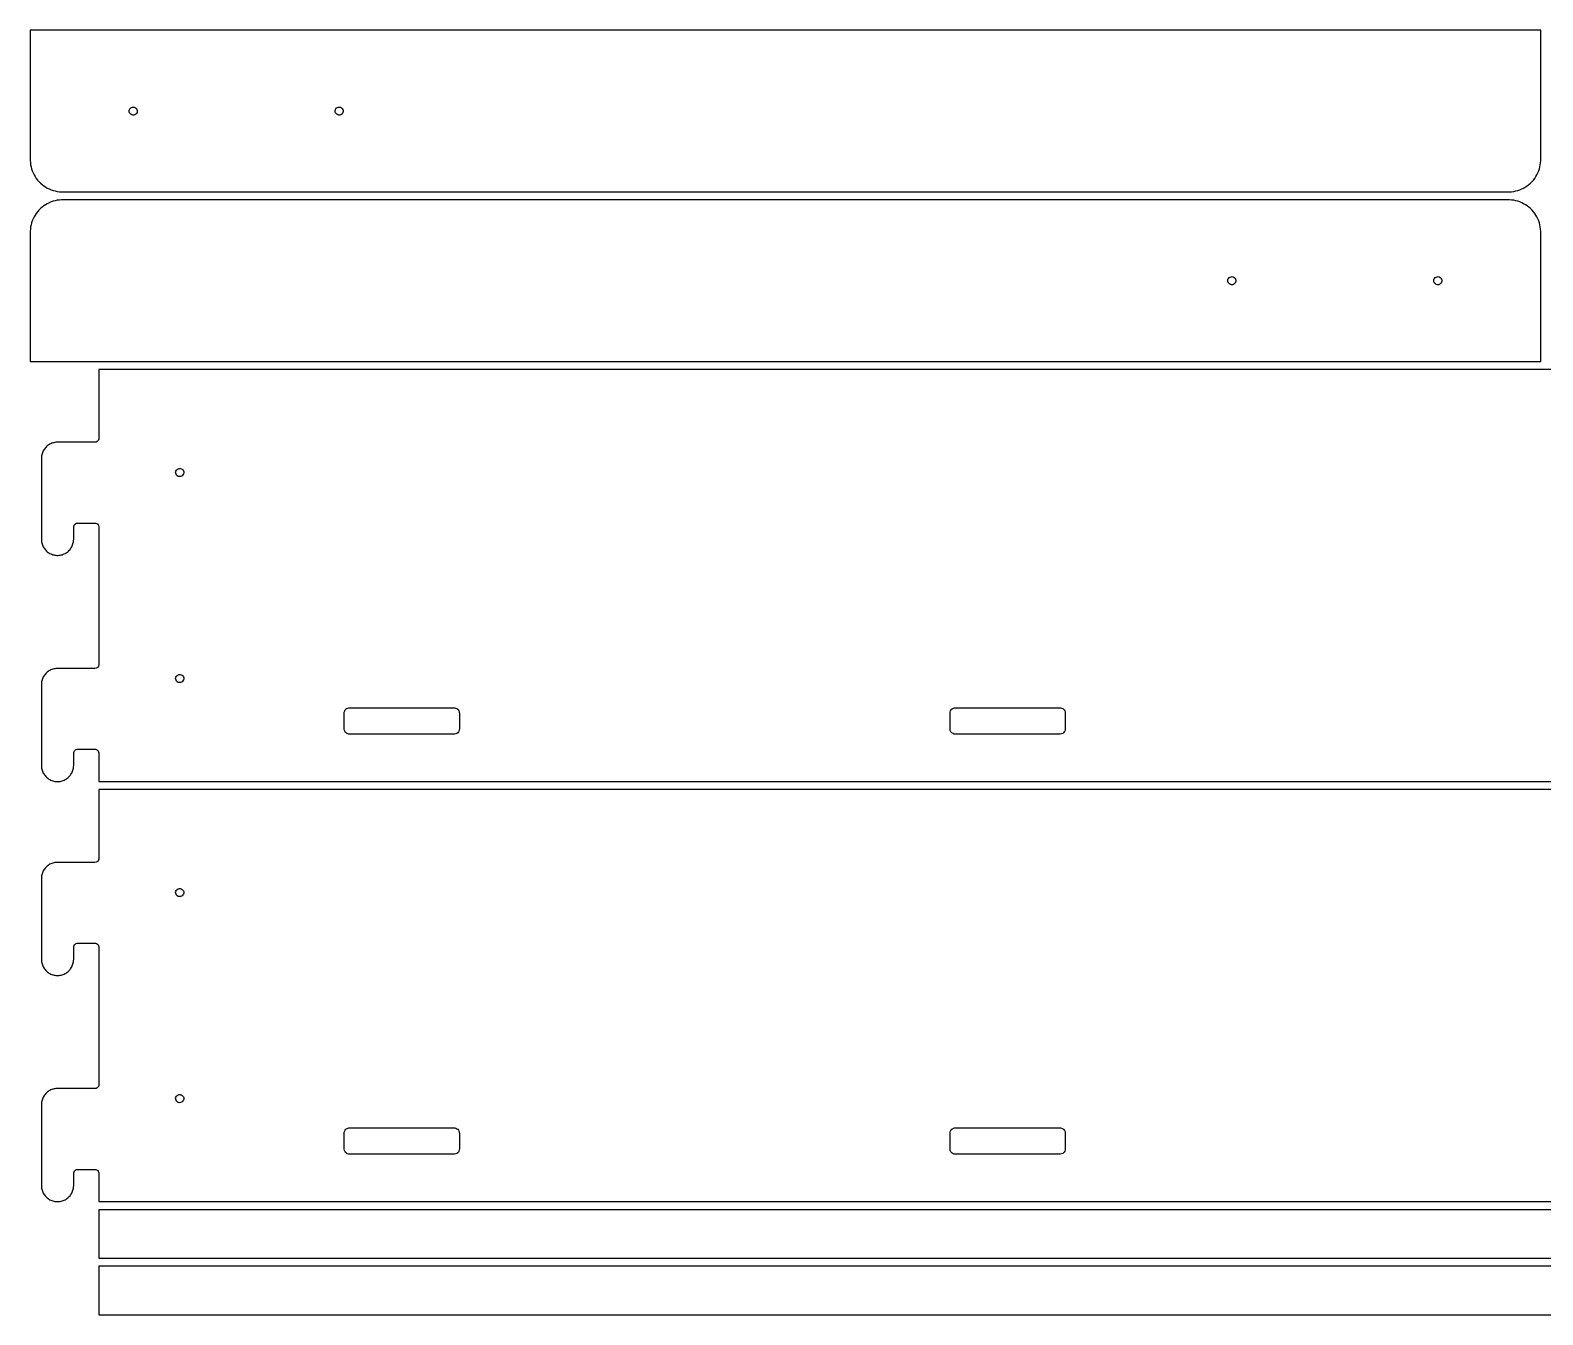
# Model space of a CAD drawing. Header units: metres. Extents: x -47 to 47, y -73 to 70.
# Drawn here: x -46.88 to -0.06, y 30.62 to 70.38 of the extents above; entities that cross this region are included whole.
import ezdxf

# ---------------------------------------------------------------- set-up
doc = ezdxf.new("R2010")
doc.units = ezdxf.units.M

msp = doc.modelspace()

# ---------------------------------------------------------------- linework, layer by layer
for p, q in [((-0.125, 70.375), (-46.875, 70.375)), ((-46.875, 70.375), (-46.875, 66.3423)), ((-0.125, 66.3423), (-0.125, 70.375)), ((-43.812, 67.8873), (-43.8046, 67.9191)), ((-43.8109, 67.8546), (-43.812, 67.8873)), ((-43.8046, 67.9191), (-43.7892, 67.9478)), ((-43.7892, 67.9478), (-43.7668, 67.9717)), ((-43.7668, 67.9717), (-43.7391, 67.9889)), ((-43.7391, 67.9889), (-43.7079, 67.9984)), ((-43.7079, 67.9984), (-43.6752, 67.9995)), ((-43.6752, 67.9995), (-43.6434, 67.9921)), ((-43.6434, 67.9921), (-43.6146, 67.9767)), ((-43.6146, 67.9767), (-43.5908, 67.9543)), ((-43.5908, 67.9543), (-43.5736, 67.9266)), ((-43.5736, 67.9266), (-43.5641, 67.8954)), ((-43.5641, 67.8954), (-43.563, 67.8627)), ((-37.437, 67.8873), (-37.4296, 67.9191)), ((-37.4359, 67.8546), (-37.437, 67.8873)), ((-37.4296, 67.9191), (-37.4142, 67.9478)), ((-37.4142, 67.9478), (-37.3918, 67.9717)), ((-37.3918, 67.9717), (-37.3641, 67.9889)), ((-37.3641, 67.9889), (-37.3329, 67.9984)), ((-37.3329, 67.9984), (-37.3002, 67.9995)), ((-37.3002, 67.9995), (-37.2684, 67.9921)), ((-37.2684, 67.9921), (-37.2396, 67.9767)), ((-37.2396, 67.9767), (-37.2158, 67.9543)), ((-37.2158, 67.9543), (-37.1986, 67.9266)), ((-37.1986, 67.9266), (-37.1891, 67.8954)), ((-37.1891, 67.8954), (-37.188, 67.8627)), ((-43.8014, 67.8234), (-43.8109, 67.8546)), ((-43.7842, 67.7957), (-43.8014, 67.8234)), ((-43.7603, 67.7733), (-43.7842, 67.7957)), ((-43.7316, 67.7579), (-43.7603, 67.7733)), ((-43.6998, 67.7505), (-43.7316, 67.7579)), ((-43.6671, 67.7516), (-43.6998, 67.7505)), ((-43.6359, 67.7611), (-43.6671, 67.7516)), ((-43.6082, 67.7783), (-43.6359, 67.7611)), ((-43.5858, 67.8022), (-43.6082, 67.7783)), ((-43.5704, 67.8309), (-43.5858, 67.8022)), ((-43.563, 67.8627), (-43.5704, 67.8309)), ((-37.4264, 67.8234), (-37.4359, 67.8546)), ((-37.4092, 67.7957), (-37.4264, 67.8234)), ((-37.3853, 67.7733), (-37.4092, 67.7957)), ((-37.3566, 67.7579), (-37.3853, 67.7733)), ((-37.3248, 67.7505), (-37.3566, 67.7579)), ((-37.2921, 67.7516), (-37.3248, 67.7505)), ((-37.2609, 67.7611), (-37.2921, 67.7516)), ((-37.2332, 67.7783), (-37.2609, 67.7611)), ((-37.2108, 67.8022), (-37.2332, 67.7783)), ((-37.1954, 67.8309), (-37.2108, 67.8022)), ((-37.188, 67.8627), (-37.1954, 67.8309)), ((-46.875, 66.3423), (-46.8707, 66.2769)), ((-46.8707, 66.2769), (-46.8622, 66.212)), ((-46.8622, 66.212), (-46.8494, 66.1478)), ((-46.8494, 66.1478), (-46.8324, 66.0846)), ((-46.8324, 66.0846), (-46.8114, 66.0226)), ((-46.8114, 66.0226), (-46.7863, 65.9621)), ((-0.21365, 65.9621), (-0.1886, 66.0226)), ((-0.1886, 66.0226), (-0.16756, 66.0845)), ((-0.16756, 66.0845), (-0.1506, 66.1478)), ((-0.1506, 66.1478), (-0.13783, 66.212)), ((-0.13783, 66.212), (-0.12929, 66.2769)), ((-0.12929, 66.2769), (-0.125, 66.3423)), ((-46.7863, 65.9621), (-46.7574, 65.9034)), ((-46.7574, 65.9034), (-46.7247, 65.8467)), ((-46.7247, 65.8467), (-46.6883, 65.7922)), ((-46.6883, 65.7922), (-46.6484, 65.7403)), ((-46.6484, 65.7403), (-46.6052, 65.6911)), ((-46.6052, 65.6911), (-46.5589, 65.6448)), ((-46.5589, 65.6448), (-46.5097, 65.6016)), ((-46.5097, 65.6016), (-46.4578, 65.5617)), ((-46.4578, 65.5617), (-46.4033, 65.5253)), ((-0.59666, 65.5253), (-0.54222, 65.5617)), ((-0.54222, 65.5617), (-0.49028, 65.6016)), ((-0.49028, 65.6016), (-0.44105, 65.6447)), ((-0.44105, 65.6447), (-0.39476, 65.691)), ((-0.39476, 65.691), (-0.35158, 65.7403)), ((-0.35158, 65.7403), (-0.31172, 65.7922)), ((-0.31172, 65.7922), (-0.27535, 65.8466)), ((-0.27535, 65.8466), (-0.24261, 65.9033)), ((-0.24261, 65.9033), (-0.21365, 65.9621)), ((-46.4033, 65.5253), (-46.3466, 65.4926)), ((-46.3466, 65.4926), (-46.2879, 65.4637)), ((-46.2879, 65.4637), (-46.2274, 65.4386)), ((-46.2274, 65.4386), (-46.1654, 65.4176)), ((-46.1654, 65.0824), (-46.2274, 65.0614)), ((-46.1654, 65.4176), (-46.1022, 65.4006)), ((-46.1022, 65.0994), (-46.1654, 65.0824)), ((-46.1022, 65.4006), (-46.038, 65.3878)), ((-46.038, 65.1122), (-46.1022, 65.0994)), ((-46.038, 65.3878), (-45.9731, 65.3793)), ((-45.9731, 65.1207), (-46.038, 65.1122)), ((-45.9731, 65.3793), (-45.9077, 65.375)), ((-45.9077, 65.125), (-45.9731, 65.1207)), ((-45.9077, 65.375), (-1.09227, 65.375)), ((-1.09227, 65.125), (-45.9077, 65.125)), ((-1.09227, 65.375), (-1.02693, 65.3793)), ((-1.02693, 65.1207), (-1.09227, 65.125)), ((-1.02693, 65.3793), (-0.96202, 65.3878)), ((-0.96202, 65.1122), (-1.02693, 65.1207)), ((-0.96202, 65.3878), (-0.89781, 65.4006)), ((-0.89781, 65.0994), (-0.96202, 65.1122)), ((-0.89781, 65.4006), (-0.83456, 65.4175)), ((-0.83456, 65.0825), (-0.89781, 65.0994)), ((-0.83456, 65.4175), (-0.77257, 65.4386)), ((-0.77257, 65.0614), (-0.83456, 65.0825)), ((-0.77257, 65.4386), (-0.71208, 65.4636)), ((-0.71208, 65.4636), (-0.65335, 65.4926)), ((-0.65335, 65.4926), (-0.59666, 65.5253)), ((-46.7247, 64.6533), (-46.7574, 64.5966)), ((-46.6883, 64.7078), (-46.7247, 64.6533)), ((-46.6484, 64.7597), (-46.6883, 64.7078)), ((-46.6052, 64.8089), (-46.6484, 64.7597)), ((-46.5589, 64.8552), (-46.6052, 64.8089)), ((-46.5097, 64.8984), (-46.5589, 64.8552)), ((-46.4578, 64.9383), (-46.5097, 64.8984)), ((-46.4033, 64.9747), (-46.4578, 64.9383)), ((-46.3466, 65.0074), (-46.4033, 64.9747)), ((-46.2879, 65.0363), (-46.3466, 65.0074)), ((-46.2274, 65.0614), (-46.2879, 65.0363)), ((-0.71208, 65.0364), (-0.77257, 65.0614)), ((-0.65335, 65.0074), (-0.71208, 65.0364)), ((-0.59666, 64.9747), (-0.65335, 65.0074)), ((-0.54222, 64.9383), (-0.59666, 64.9747)), ((-0.49028, 64.8984), (-0.54222, 64.9383)), ((-0.44105, 64.8553), (-0.49028, 64.8984)), ((-0.39476, 64.809), (-0.44105, 64.8553)), ((-0.35158, 64.7597), (-0.39476, 64.809)), ((-0.31172, 64.7078), (-0.35158, 64.7597)), ((-0.27535, 64.6534), (-0.31172, 64.7078)), ((-0.24261, 64.5967), (-0.27535, 64.6534)), ((-46.8707, 64.2231), (-46.875, 64.1577)), ((-46.875, 64.1577), (-46.875, 60.125)), ((-46.8622, 64.288), (-46.8707, 64.2231)), ((-46.8494, 64.3522), (-46.8622, 64.288)), ((-46.8324, 64.4154), (-46.8494, 64.3522)), ((-46.8114, 64.4774), (-46.8324, 64.4154)), ((-46.7863, 64.5379), (-46.8114, 64.4774)), ((-46.7574, 64.5966), (-46.7863, 64.5379)), ((-0.21365, 64.5379), (-0.24261, 64.5967)), ((-0.1886, 64.4774), (-0.21365, 64.5379)), ((-0.16756, 64.4155), (-0.1886, 64.4774)), ((-0.1506, 64.3522), (-0.16756, 64.4155)), ((-0.13783, 64.288), (-0.1506, 64.3522)), ((-0.12929, 64.2231), (-0.13783, 64.288)), ((-0.125, 64.1577), (-0.12929, 64.2231)), ((-0.125, 60.125), (-0.125, 64.1577)), ((-9.76685, 62.7217), (-9.73912, 62.7389)), ((-9.73912, 62.7389), (-9.70789, 62.7484)), ((-9.70789, 62.7484), (-9.67525, 62.7495)), ((-9.67525, 62.7495), (-9.64345, 62.7421)), ((-9.64345, 62.7421), (-9.61465, 62.7267)), ((-3.39185, 62.7217), (-3.36412, 62.7389)), ((-3.36412, 62.7389), (-3.33289, 62.7484)), ((-3.33289, 62.7484), (-3.30025, 62.7495)), ((-3.30025, 62.7495), (-3.26845, 62.7421)), ((-3.26845, 62.7421), (-3.23965, 62.7267)), ((-9.81197, 62.6373), (-9.80457, 62.6691)), ((-9.8109, 62.6046), (-9.81197, 62.6373)), ((-9.80142, 62.5734), (-9.8109, 62.6046)), ((-9.80457, 62.6691), (-9.78917, 62.6979)), ((-9.78418, 62.5457), (-9.80142, 62.5734)), ((-9.78917, 62.6979), (-9.76685, 62.7217)), ((-9.76036, 62.5234), (-9.78418, 62.5457)), ((-9.73157, 62.508), (-9.76036, 62.5234)), ((-9.69977, 62.5006), (-9.73157, 62.508)), ((-9.66713, 62.5016), (-9.69977, 62.5006)), ((-9.63589, 62.5111), (-9.66713, 62.5016)), ((-9.60817, 62.5284), (-9.63589, 62.5111)), ((-9.61465, 62.7267), (-9.59084, 62.7043)), ((-9.58585, 62.5522), (-9.60817, 62.5284)), ((-9.59084, 62.7043), (-9.57359, 62.6766)), ((-9.57045, 62.581), (-9.58585, 62.5522)), ((-9.57359, 62.6766), (-9.56412, 62.6454)), ((-9.56305, 62.6128), (-9.57045, 62.581)), ((-9.56412, 62.6454), (-9.56305, 62.6128)), ((-3.43697, 62.6373), (-3.42957, 62.6691)), ((-3.4359, 62.6046), (-3.43697, 62.6373)), ((-3.42642, 62.5734), (-3.4359, 62.6046)), ((-3.42957, 62.6691), (-3.41417, 62.6979)), ((-3.40918, 62.5457), (-3.42642, 62.5734)), ((-3.41417, 62.6979), (-3.39185, 62.7217)), ((-3.38536, 62.5234), (-3.40918, 62.5457)), ((-3.35657, 62.508), (-3.38536, 62.5234)), ((-3.32477, 62.5006), (-3.35657, 62.508)), ((-3.29213, 62.5016), (-3.32477, 62.5006)), ((-3.26089, 62.5111), (-3.29213, 62.5016)), ((-3.23317, 62.5284), (-3.26089, 62.5111)), ((-3.23965, 62.7267), (-3.21584, 62.7043)), ((-3.21085, 62.5522), (-3.23317, 62.5284)), ((-3.21584, 62.7043), (-3.19859, 62.6766)), ((-3.19545, 62.581), (-3.21085, 62.5522)), ((-3.19859, 62.6766), (-3.18912, 62.6454)), ((-3.18805, 62.6128), (-3.19545, 62.581)), ((-3.18912, 62.6454), (-3.18805, 62.6128)), ((-46.875, 60.125), (-0.125, 60.125)), ((30.25, 59.875), (-44.75, 59.875)), ((-44.75, 59.875), (-44.75, 57.75)), ((-46.2377, 57.5807), (-46.2671, 57.5662)), ((-46.2075, 57.5932), (-46.2377, 57.5807)), ((-46.1765, 57.6037), (-46.2075, 57.5932)), ((-46.1448, 57.6122), (-46.1765, 57.6037)), ((-46.1127, 57.6186), (-46.1448, 57.6122)), ((-46.0803, 57.6228), (-46.1127, 57.6186)), ((-46.0476, 57.625), (-46.0803, 57.6228)), ((-44.875, 57.625), (-46.0476, 57.625)), ((-44.8387, 57.6303), (-44.875, 57.625)), ((-44.8089, 57.6438), (-44.8387, 57.6303)), ((-44.7837, 57.6645), (-44.8089, 57.6438)), ((-44.7647, 57.691), (-44.7837, 57.6645)), ((-44.7532, 57.7216), (-44.7647, 57.691)), ((-44.75, 57.75), (-44.7532, 57.7216)), ((-46.5291, 57.174), (-46.5312, 57.1414)), ((-46.5312, 57.1414), (-46.5312, 54.6086)), ((-46.5248, 57.2065), (-46.5291, 57.174)), ((-46.5184, 57.2386), (-46.5248, 57.2065)), ((-46.51, 57.2702), (-46.5184, 57.2386)), ((-46.4995, 57.3012), (-46.51, 57.2702)), ((-46.4869, 57.3315), (-46.4995, 57.3012)), ((-46.4724, 57.3608), (-46.4869, 57.3315)), ((-46.4561, 57.3892), (-46.4724, 57.3608)), ((-46.4379, 57.4164), (-46.4561, 57.3892)), ((-46.418, 57.4424), (-46.4379, 57.4164)), ((-46.3964, 57.467), (-46.418, 57.4424)), ((-46.3732, 57.4901), (-46.3964, 57.467)), ((-46.3486, 57.5117), (-46.3732, 57.4901)), ((-46.3226, 57.5316), (-46.3486, 57.5117)), ((-46.2954, 57.5498), (-46.3226, 57.5316)), ((-46.2671, 57.5662), (-46.2954, 57.5498)), ((-42.3745, 56.6998), (-42.3671, 56.7316)), ((-42.3734, 56.6671), (-42.3745, 56.6998)), ((-42.3639, 56.6359), (-42.3734, 56.6671)), ((-42.3671, 56.7316), (-42.3517, 56.7603)), ((-42.3517, 56.7603), (-42.3293, 56.7842)), ((-42.3293, 56.7842), (-42.3016, 56.8014)), ((-42.3016, 56.8014), (-42.2704, 56.8109)), ((-42.2704, 56.8109), (-42.2377, 56.812)), ((-42.2377, 56.812), (-42.2059, 56.8046)), ((-42.2059, 56.8046), (-42.1771, 56.7892)), ((-42.1771, 56.7892), (-42.1533, 56.7668)), ((-42.1533, 56.7668), (-42.1361, 56.7391)), ((-42.1329, 56.6434), (-42.1483, 56.6146)), ((-42.1361, 56.7391), (-42.1266, 56.7079)), ((-42.1255, 56.6752), (-42.1329, 56.6434)), ((-42.1266, 56.7079), (-42.1255, 56.6752)), ((-42.3467, 56.6082), (-42.3639, 56.6359)), ((-42.3228, 56.5858), (-42.3467, 56.6082)), ((-42.2941, 56.5704), (-42.3228, 56.5858)), ((-42.2623, 56.563), (-42.2941, 56.5704)), ((-42.2296, 56.5641), (-42.2623, 56.563)), ((-42.1984, 56.5736), (-42.2296, 56.5641)), ((-42.1707, 56.5908), (-42.1984, 56.5736)), ((-42.1483, 56.6146), (-42.1707, 56.5908)), ((-45.5312, 54.625), (-45.5296, 55.0204)), ((-45.5296, 55.0204), (-45.5202, 55.0516)), ((-45.5202, 55.0516), (-45.5029, 55.0793)), ((-45.5029, 55.0793), (-45.4791, 55.1017)), ((-45.4791, 55.1017), (-45.4503, 55.1171)), ((-45.4503, 55.1171), (-45.4185, 55.1245)), ((-45.4185, 55.1245), (-44.8873, 55.1245)), ((-44.8873, 55.1245), (-44.8546, 55.1234)), ((-44.8546, 55.1234), (-44.8234, 55.1139)), ((-44.8234, 55.1139), (-44.7957, 55.0967)), ((-44.7957, 55.0967), (-44.7733, 55.0728)), ((-44.7733, 55.0728), (-44.7579, 55.0441)), ((-44.7579, 55.0441), (-44.7505, 55.0123)), ((-44.7505, 55.0123), (-44.75, 50.75)), ((-46.5312, 54.6086), (-46.5291, 54.576)), ((-46.5291, 54.576), (-46.5248, 54.5435)), ((-46.5248, 54.5435), (-46.5184, 54.5114)), ((-46.5184, 54.5114), (-46.51, 54.4798)), ((-46.51, 54.4798), (-46.4995, 54.4488)), ((-46.4995, 54.4488), (-46.4869, 54.4185)), ((-46.4869, 54.4185), (-46.4724, 54.3892)), ((-46.4724, 54.3892), (-46.4561, 54.3608)), ((-46.4561, 54.3608), (-46.4379, 54.3336)), ((-46.4379, 54.3336), (-46.418, 54.3076)), ((-46.418, 54.3076), (-46.3964, 54.283)), ((-45.6661, 54.283), (-45.6445, 54.3076)), ((-45.6445, 54.3076), (-45.6246, 54.3336)), ((-45.6246, 54.3336), (-45.6064, 54.3608)), ((-45.6064, 54.3608), (-45.5901, 54.3892)), ((-45.5901, 54.3892), (-45.5756, 54.4185)), ((-45.5756, 54.4185), (-45.563, 54.4488)), ((-45.563, 54.4488), (-45.5525, 54.4798)), ((-45.5525, 54.4798), (-45.5441, 54.5114)), ((-45.5441, 54.5114), (-45.5377, 54.5435)), ((-45.5377, 54.5435), (-45.5334, 54.576)), ((-45.5334, 54.576), (-45.5312, 54.625)), ((-46.3964, 54.283), (-46.3732, 54.2599)), ((-46.3732, 54.2599), (-46.3486, 54.2383)), ((-46.3486, 54.2383), (-46.3226, 54.2184)), ((-46.3226, 54.2184), (-46.2954, 54.2002)), ((-46.2954, 54.2002), (-46.2671, 54.1838)), ((-46.2671, 54.1838), (-46.2377, 54.1693)), ((-46.2377, 54.1693), (-46.2075, 54.1568)), ((-46.2075, 54.1568), (-46.1765, 54.1463)), ((-46.1765, 54.1463), (-46.1448, 54.1378)), ((-46.1448, 54.1378), (-46.1127, 54.1314)), ((-46.1127, 54.1314), (-46.0803, 54.1272)), ((-46.0803, 54.1272), (-46.0476, 54.125)), ((-46.0476, 54.125), (-46.0149, 54.125)), ((-46.0149, 54.125), (-45.9822, 54.1272)), ((-45.9822, 54.1272), (-45.9498, 54.1314)), ((-45.9498, 54.1314), (-45.9177, 54.1378)), ((-45.9177, 54.1378), (-45.886, 54.1463)), ((-45.886, 54.1463), (-45.855, 54.1568)), ((-45.855, 54.1568), (-45.8248, 54.1693)), ((-45.8248, 54.1693), (-45.7954, 54.1838)), ((-45.7954, 54.1838), (-45.7671, 54.2002)), ((-45.7671, 54.2002), (-45.7399, 54.2184)), ((-45.7399, 54.2184), (-45.7139, 54.2383)), ((-45.7139, 54.2383), (-45.6893, 54.2599)), ((-45.6893, 54.2599), (-45.6661, 54.283)), ((-46.2671, 50.5662), (-46.2954, 50.5498)), ((-46.2377, 50.5807), (-46.2671, 50.5662)), ((-46.2075, 50.5932), (-46.2377, 50.5807)), ((-46.1765, 50.6037), (-46.2075, 50.5932)), ((-46.1448, 50.6122), (-46.1765, 50.6037)), ((-46.1127, 50.6186), (-46.1448, 50.6122)), ((-46.0803, 50.6228), (-46.1127, 50.6186)), ((-46.0476, 50.625), (-46.0803, 50.6228)), ((-44.875, 50.625), (-46.0476, 50.625)), ((-44.8387, 50.6303), (-44.875, 50.625)), ((-44.8089, 50.6438), (-44.8387, 50.6303)), ((-44.7837, 50.6645), (-44.8089, 50.6438)), ((-44.7647, 50.691), (-44.7837, 50.6645)), ((-44.7532, 50.7216), (-44.7647, 50.691)), ((-44.75, 50.75), (-44.7532, 50.7216)), ((-46.5291, 50.174), (-46.5312, 50.1414)), ((-46.5312, 50.1414), (-46.5312, 47.6086)), ((-46.5248, 50.2065), (-46.5291, 50.174)), ((-46.5184, 50.2386), (-46.5248, 50.2065)), ((-46.51, 50.2702), (-46.5184, 50.2386)), ((-46.4995, 50.3012), (-46.51, 50.2702)), ((-46.4869, 50.3315), (-46.4995, 50.3012)), ((-46.4724, 50.3608), (-46.4869, 50.3315)), ((-46.4561, 50.3892), (-46.4724, 50.3608)), ((-46.4379, 50.4164), (-46.4561, 50.3892)), ((-46.418, 50.4424), (-46.4379, 50.4164)), ((-46.3964, 50.467), (-46.418, 50.4424)), ((-46.3732, 50.4901), (-46.3964, 50.467)), ((-46.3486, 50.5117), (-46.3732, 50.4901)), ((-46.3226, 50.5316), (-46.3486, 50.5117)), ((-46.2954, 50.5498), (-46.3226, 50.5316)), ((-42.3745, 50.3248), (-42.3671, 50.3566)), ((-42.3734, 50.2921), (-42.3745, 50.3248)), ((-42.3639, 50.2609), (-42.3734, 50.2921)), ((-42.3671, 50.3566), (-42.3517, 50.3854)), ((-42.3467, 50.2332), (-42.3639, 50.2609)), ((-42.3517, 50.3854), (-42.3293, 50.4092)), ((-42.3228, 50.2108), (-42.3467, 50.2332)), ((-42.3293, 50.4092), (-42.3016, 50.4264)), ((-42.2941, 50.1954), (-42.3228, 50.2108)), ((-42.3016, 50.4264), (-42.2704, 50.4359)), ((-42.2623, 50.188), (-42.2941, 50.1954)), ((-42.2704, 50.4359), (-42.2377, 50.437)), ((-42.2296, 50.1891), (-42.2623, 50.188)), ((-42.2377, 50.437), (-42.2059, 50.4296)), ((-42.1984, 50.1986), (-42.2296, 50.1891)), ((-42.2059, 50.4296), (-42.1771, 50.4142)), ((-42.1707, 50.2158), (-42.1984, 50.1986)), ((-42.1771, 50.4142), (-42.1533, 50.3918)), ((-42.1483, 50.2397), (-42.1707, 50.2158)), ((-42.1533, 50.3918), (-42.1361, 50.3641)), ((-42.1329, 50.2684), (-42.1483, 50.2397)), ((-42.1361, 50.3641), (-42.1266, 50.3329)), ((-42.1255, 50.3002), (-42.1329, 50.2684)), ((-42.1266, 50.3329), (-42.1255, 50.3002)), ((-37.1562, 49.2449), (-37.1542, 49.2755)), ((-37.1562, 48.7449), (-37.1562, 49.2449)), ((-37.1542, 49.2755), (-37.1424, 49.3145)), ((-37.1424, 49.3145), (-37.1271, 49.341)), ((-37.1271, 49.341), (-37.1069, 49.3641)), ((-37.1069, 49.3641), (-37.0826, 49.3828)), ((-37.0826, 49.3828), (-37.0454, 49.3996)), ((-37.0454, 49.3996), (-37.0153, 49.4056)), ((-37.0153, 49.4056), (-33.7347, 49.4056)), ((-33.7347, 49.4056), (-33.7046, 49.3996)), ((-33.7046, 49.3996), (-33.6674, 49.3828)), ((-33.6674, 49.3828), (-33.6431, 49.3641)), ((-33.6431, 49.3641), (-33.6229, 49.341)), ((-33.6229, 49.341), (-33.6076, 49.3145)), ((-33.6076, 49.3145), (-33.5958, 49.2755)), ((-33.5958, 49.2755), (-33.5938, 49.2449)), ((-33.5938, 49.2449), (-33.5938, 48.7449)), ((-18.4062, 49.2449), (-18.4042, 49.2755)), ((-18.4062, 48.7449), (-18.4062, 49.2449)), ((-18.4042, 49.2755), (-18.3924, 49.3145)), ((-18.3924, 49.3145), (-18.3771, 49.341)), ((-18.3771, 49.341), (-18.3569, 49.3641)), ((-18.3569, 49.3641), (-18.3326, 49.3828)), ((-18.3326, 49.3828), (-18.2954, 49.3996)), ((-18.2954, 49.3996), (-18.2653, 49.4056)), ((-18.2653, 49.4056), (-14.9847, 49.4056)), ((-14.9847, 49.4056), (-14.9546, 49.3996)), ((-14.9546, 49.3996), (-14.9174, 49.3828)), ((-14.9174, 49.3828), (-14.8931, 49.3641)), ((-14.8931, 49.3641), (-14.8729, 49.341)), ((-14.8729, 49.341), (-14.8576, 49.3145)), ((-14.8576, 49.3145), (-14.8458, 49.2755)), ((-14.8458, 49.2755), (-14.8438, 49.2449)), ((-14.8438, 49.2449), (-14.8438, 48.7449)), ((-37.1496, 48.7046), (-37.1562, 48.7449)), ((-37.1328, 48.6674), (-37.1496, 48.7046)), ((-33.6076, 48.6855), (-33.6229, 48.659)), ((-33.5958, 48.7245), (-33.6076, 48.6855)), ((-33.5938, 48.7449), (-33.5958, 48.7245)), ((-18.3996, 48.7046), (-18.4062, 48.7449)), ((-18.3828, 48.6674), (-18.3996, 48.7046)), ((-14.8576, 48.6855), (-14.8729, 48.659)), ((-14.8458, 48.7245), (-14.8576, 48.6855)), ((-14.8438, 48.7449), (-14.8458, 48.7245)), ((-37.1141, 48.6431), (-37.1328, 48.6674)), ((-37.091, 48.6229), (-37.1141, 48.6431)), ((-37.0645, 48.6076), (-37.091, 48.6229)), ((-37.0255, 48.5958), (-37.0645, 48.6076)), ((-36.9949, 48.5938), (-37.0255, 48.5958)), ((-33.7449, 48.5938), (-36.9949, 48.5938)), ((-33.7046, 48.6004), (-33.7449, 48.5938)), ((-33.6674, 48.6172), (-33.7046, 48.6004)), ((-33.6431, 48.6359), (-33.6674, 48.6172)), ((-33.6229, 48.659), (-33.6431, 48.6359)), ((-18.3641, 48.6431), (-18.3828, 48.6674)), ((-18.341, 48.6229), (-18.3641, 48.6431)), ((-18.3145, 48.6076), (-18.341, 48.6229)), ((-18.2755, 48.5958), (-18.3145, 48.6076)), ((-18.2449, 48.5938), (-18.2755, 48.5958)), ((-14.9949, 48.5938), (-18.2449, 48.5938)), ((-14.9546, 48.6004), (-14.9949, 48.5938)), ((-14.9174, 48.6172), (-14.9546, 48.6004)), ((-14.8931, 48.6359), (-14.9174, 48.6172)), ((-14.8729, 48.659), (-14.8931, 48.6359)), ((-45.5312, 47.625), (-45.5296, 48.0204)), ((-45.5296, 48.0204), (-45.5202, 48.0516)), ((-45.5202, 48.0516), (-45.5029, 48.0793)), ((-45.5029, 48.0793), (-45.4791, 48.1017)), ((-45.4791, 48.1017), (-45.4503, 48.1171)), ((-45.4503, 48.1171), (-45.4185, 48.1245)), ((-45.4185, 48.1245), (-44.8873, 48.1245)), ((-44.8873, 48.1245), (-44.8546, 48.1234)), ((-44.8546, 48.1234), (-44.8234, 48.1139)), ((-44.8234, 48.1139), (-44.7957, 48.0967)), ((-44.7957, 48.0967), (-44.7733, 48.0728)), ((-44.7733, 48.0728), (-44.7579, 48.0441)), ((-44.7579, 48.0441), (-44.7505, 48.0123)), ((-44.7505, 48.0123), (-44.75, 47.125)), ((-46.5312, 47.6086), (-46.5291, 47.576)), ((-46.5291, 47.576), (-46.5248, 47.5435)), ((-46.5248, 47.5435), (-46.5184, 47.5114)), ((-46.5184, 47.5114), (-46.51, 47.4798)), ((-46.51, 47.4798), (-46.4995, 47.4488)), ((-46.4995, 47.4488), (-46.4869, 47.4185)), ((-46.4869, 47.4185), (-46.4724, 47.3892)), ((-46.4724, 47.3892), (-46.4561, 47.3608)), ((-46.4561, 47.3608), (-46.4379, 47.3336)), ((-46.4379, 47.3336), (-46.418, 47.3076)), ((-46.418, 47.3076), (-46.3964, 47.283)), ((-46.3964, 47.283), (-46.3732, 47.2599)), ((-45.6893, 47.2599), (-45.6661, 47.283)), ((-45.6661, 47.283), (-45.6445, 47.3076)), ((-45.6445, 47.3076), (-45.6246, 47.3336)), ((-45.6246, 47.3336), (-45.6064, 47.3608)), ((-45.6064, 47.3608), (-45.5901, 47.3892)), ((-45.5901, 47.3892), (-45.5756, 47.4185)), ((-45.5756, 47.4185), (-45.563, 47.4488)), ((-45.563, 47.4488), (-45.5525, 47.4798)), ((-45.5525, 47.4798), (-45.5441, 47.5114)), ((-45.5441, 47.5114), (-45.5377, 47.5435)), ((-45.5377, 47.5435), (-45.5334, 47.576)), ((-45.5334, 47.576), (-45.5312, 47.625)), ((-46.3732, 47.2599), (-46.3486, 47.2383)), ((-46.3486, 47.2383), (-46.3226, 47.2184)), ((-46.3226, 47.2184), (-46.2954, 47.2002)), ((-46.2954, 47.2002), (-46.2671, 47.1838)), ((-46.2671, 47.1838), (-46.2377, 47.1693)), ((-46.2377, 47.1693), (-46.2075, 47.1568)), ((-46.2075, 47.1568), (-46.1765, 47.1463)), ((-46.1765, 47.1463), (-46.1448, 47.1378)), ((-46.1448, 47.1378), (-46.1127, 47.1314)), ((-46.1127, 47.1314), (-46.0803, 47.1272)), ((-46.0803, 47.1272), (-46.0476, 47.125)), ((-46.0476, 47.125), (-46.0149, 47.125)), ((-46.0149, 47.125), (-45.9822, 47.1272)), ((-45.9822, 47.1272), (-45.9498, 47.1314)), ((-45.9498, 47.1314), (-45.9177, 47.1378)), ((-45.9177, 47.1378), (-45.886, 47.1463)), ((-45.886, 47.1463), (-45.855, 47.1568)), ((-45.855, 47.1568), (-45.8248, 47.1693)), ((-45.8248, 47.1693), (-45.7954, 47.1838)), ((-45.7954, 47.1838), (-45.7671, 47.2002)), ((-45.7671, 47.2002), (-45.7399, 47.2184)), ((-45.7399, 47.2184), (-45.7139, 47.2383)), ((-45.7139, 47.2383), (-45.6893, 47.2599)), ((-44.75, 47.125), (30.25, 47.125)), ((30.25, 46.875), (-44.75, 46.875)), ((-44.75, 46.875), (-44.75, 44.75)), ((-46.3732, 44.4901), (-46.3964, 44.467)), ((-46.3486, 44.5117), (-46.3732, 44.4901)), ((-46.3226, 44.5316), (-46.3486, 44.5117)), ((-46.2954, 44.5498), (-46.3226, 44.5316)), ((-46.2671, 44.5662), (-46.2954, 44.5498)), ((-46.2377, 44.5807), (-46.2671, 44.5662)), ((-46.2075, 44.5932), (-46.2377, 44.5807)), ((-46.1765, 44.6037), (-46.2075, 44.5932)), ((-46.1448, 44.6122), (-46.1765, 44.6037)), ((-46.1127, 44.6186), (-46.1448, 44.6122)), ((-46.0803, 44.6228), (-46.1127, 44.6186)), ((-46.0476, 44.625), (-46.0803, 44.6228)), ((-44.875, 44.625), (-46.0476, 44.625)), ((-44.8387, 44.6303), (-44.875, 44.625)), ((-44.8089, 44.6438), (-44.8387, 44.6303)), ((-44.7837, 44.6645), (-44.8089, 44.6438)), ((-44.7647, 44.691), (-44.7837, 44.6645)), ((-44.7532, 44.7216), (-44.7647, 44.691)), ((-44.75, 44.75), (-44.7532, 44.7216)), ((-46.5291, 44.174), (-46.5312, 44.1414)), ((-46.5312, 44.1414), (-46.5312, 41.6086)), ((-46.5248, 44.2065), (-46.5291, 44.174)), ((-46.5184, 44.2386), (-46.5248, 44.2065)), ((-46.51, 44.2702), (-46.5184, 44.2386)), ((-46.4995, 44.3012), (-46.51, 44.2702)), ((-46.4869, 44.3315), (-46.4995, 44.3012)), ((-46.4724, 44.3608), (-46.4869, 44.3315)), ((-46.4561, 44.3892), (-46.4724, 44.3608)), ((-46.4379, 44.4164), (-46.4561, 44.3892)), ((-46.418, 44.4424), (-46.4379, 44.4164)), ((-46.3964, 44.467), (-46.418, 44.4424)), ((-42.3745, 43.6998), (-42.3671, 43.7316)), ((-42.3734, 43.6671), (-42.3745, 43.6998)), ((-42.3639, 43.6359), (-42.3734, 43.6671)), ((-42.3671, 43.7316), (-42.3517, 43.7603)), ((-42.3467, 43.6082), (-42.3639, 43.6359)), ((-42.3517, 43.7603), (-42.3293, 43.7842)), ((-42.3228, 43.5858), (-42.3467, 43.6082)), ((-42.3293, 43.7842), (-42.3016, 43.8014)), ((-42.2941, 43.5704), (-42.3228, 43.5858)), ((-42.3016, 43.8014), (-42.2704, 43.8109)), ((-42.2623, 43.563), (-42.2941, 43.5704)), ((-42.2704, 43.8109), (-42.2377, 43.812)), ((-42.2296, 43.5641), (-42.2623, 43.563)), ((-42.2377, 43.812), (-42.2059, 43.8046)), ((-42.1984, 43.5736), (-42.2296, 43.5641)), ((-42.2059, 43.8046), (-42.1771, 43.7892)), ((-42.1707, 43.5908), (-42.1984, 43.5736)), ((-42.1771, 43.7892), (-42.1533, 43.7668)), ((-42.1483, 43.6146), (-42.1707, 43.5908)), ((-42.1533, 43.7668), (-42.1361, 43.7391)), ((-42.1329, 43.6434), (-42.1483, 43.6146)), ((-42.1361, 43.7391), (-42.1266, 43.7079)), ((-42.1255, 43.6752), (-42.1329, 43.6434)), ((-42.1266, 43.7079), (-42.1255, 43.6752)), ((-45.5312, 41.625), (-45.5296, 42.0204)), ((-45.5296, 42.0204), (-45.5202, 42.0516)), ((-45.5202, 42.0516), (-45.5029, 42.0793)), ((-45.5029, 42.0793), (-45.4791, 42.1017)), ((-45.4791, 42.1017), (-45.4503, 42.1171)), ((-45.4503, 42.1171), (-45.4185, 42.1245)), ((-45.4185, 42.1245), (-44.8873, 42.1245)), ((-44.8873, 42.1245), (-44.8546, 42.1234)), ((-44.8546, 42.1234), (-44.8234, 42.1139)), ((-44.8234, 42.1139), (-44.7957, 42.0967)), ((-44.7957, 42.0967), (-44.7733, 42.0728)), ((-44.7733, 42.0728), (-44.7579, 42.0441)), ((-44.7579, 42.0441), (-44.7505, 42.0123)), ((-44.7505, 42.0123), (-44.75, 37.75)), ((-46.5312, 41.6086), (-46.5291, 41.576)), ((-46.5291, 41.576), (-46.5248, 41.5435)), ((-46.5248, 41.5435), (-46.5184, 41.5114)), ((-46.5184, 41.5114), (-46.51, 41.4798)), ((-46.51, 41.4798), (-46.4995, 41.4488)), ((-46.4995, 41.4488), (-46.4869, 41.4185)), ((-46.4869, 41.4185), (-46.4724, 41.3892)), ((-46.4724, 41.3892), (-46.4561, 41.3608)), ((-46.4561, 41.3608), (-46.4379, 41.3336)), ((-46.4379, 41.3336), (-46.418, 41.3076)), ((-46.418, 41.3076), (-46.3964, 41.283)), ((-46.3964, 41.283), (-46.3732, 41.2599)), ((-46.3732, 41.2599), (-46.3486, 41.2383)), ((-46.3486, 41.2383), (-46.3226, 41.2184)), ((-46.3226, 41.2184), (-46.2954, 41.2002)), ((-46.2954, 41.2002), (-46.2671, 41.1838)), ((-45.7954, 41.1838), (-45.7671, 41.2002)), ((-45.7671, 41.2002), (-45.7399, 41.2184)), ((-45.7399, 41.2184), (-45.7139, 41.2383)), ((-45.7139, 41.2383), (-45.6893, 41.2599)), ((-45.6893, 41.2599), (-45.6661, 41.283)), ((-45.6661, 41.283), (-45.6445, 41.3076)), ((-45.6445, 41.3076), (-45.6246, 41.3336)), ((-45.6246, 41.3336), (-45.6064, 41.3608)), ((-45.6064, 41.3608), (-45.5901, 41.3892)), ((-45.5901, 41.3892), (-45.5756, 41.4185)), ((-45.5756, 41.4185), (-45.563, 41.4488)), ((-45.563, 41.4488), (-45.5525, 41.4798)), ((-45.5525, 41.4798), (-45.5441, 41.5114)), ((-45.5441, 41.5114), (-45.5377, 41.5435)), ((-45.5377, 41.5435), (-45.5334, 41.576)), ((-45.5334, 41.576), (-45.5312, 41.625)), ((-46.2671, 41.1838), (-46.2377, 41.1693)), ((-46.2377, 41.1693), (-46.2075, 41.1568)), ((-46.2075, 41.1568), (-46.1765, 41.1463)), ((-46.1765, 41.1463), (-46.1448, 41.1378)), ((-46.1448, 41.1378), (-46.1127, 41.1314)), ((-46.1127, 41.1314), (-46.0803, 41.1272)), ((-46.0803, 41.1272), (-46.0476, 41.125)), ((-46.0476, 41.125), (-46.0149, 41.125)), ((-46.0149, 41.125), (-45.9822, 41.1272)), ((-45.9822, 41.1272), (-45.9498, 41.1314)), ((-45.9498, 41.1314), (-45.9177, 41.1378)), ((-45.9177, 41.1378), (-45.886, 41.1463)), ((-45.886, 41.1463), (-45.855, 41.1568)), ((-45.855, 41.1568), (-45.8248, 41.1693)), ((-45.8248, 41.1693), (-45.7954, 41.1838)), ((-46.3964, 37.467), (-46.418, 37.4424)), ((-46.3732, 37.4901), (-46.3964, 37.467)), ((-46.3486, 37.5117), (-46.3732, 37.4901)), ((-46.3226, 37.5316), (-46.3486, 37.5117)), ((-46.2954, 37.5498), (-46.3226, 37.5316)), ((-46.2671, 37.5662), (-46.2954, 37.5498)), ((-46.2377, 37.5807), (-46.2671, 37.5662)), ((-46.2075, 37.5932), (-46.2377, 37.5807)), ((-46.1765, 37.6037), (-46.2075, 37.5932)), ((-46.1448, 37.6122), (-46.1765, 37.6037)), ((-46.1127, 37.6186), (-46.1448, 37.6122)), ((-46.0803, 37.6228), (-46.1127, 37.6186)), ((-46.0476, 37.625), (-46.0803, 37.6228)), ((-44.875, 37.625), (-46.0476, 37.625)), ((-44.8387, 37.6303), (-44.875, 37.625)), ((-44.8089, 37.6438), (-44.8387, 37.6303)), ((-44.7837, 37.6645), (-44.8089, 37.6438)), ((-44.7647, 37.691), (-44.7837, 37.6645)), ((-44.7532, 37.7216), (-44.7647, 37.691)), ((-44.75, 37.75), (-44.7532, 37.7216)), ((-46.5291, 37.174), (-46.5312, 37.1414)), ((-46.5312, 37.1414), (-46.5312, 34.6086)), ((-46.5248, 37.2065), (-46.5291, 37.174)), ((-46.5184, 37.2386), (-46.5248, 37.2065)), ((-46.51, 37.2702), (-46.5184, 37.2386)), ((-46.4995, 37.3012), (-46.51, 37.2702)), ((-46.4869, 37.3315), (-46.4995, 37.3012)), ((-46.4724, 37.3608), (-46.4869, 37.3315)), ((-46.4561, 37.3892), (-46.4724, 37.3608)), ((-46.4379, 37.4164), (-46.4561, 37.3892)), ((-46.418, 37.4424), (-46.4379, 37.4164)), ((-42.3745, 37.3248), (-42.3671, 37.3566)), ((-42.3734, 37.2921), (-42.3745, 37.3248)), ((-42.3639, 37.2609), (-42.3734, 37.2921)), ((-42.3671, 37.3566), (-42.3517, 37.3854)), ((-42.3467, 37.2332), (-42.3639, 37.2609)), ((-42.3517, 37.3854), (-42.3293, 37.4092)), ((-42.3228, 37.2108), (-42.3467, 37.2332)), ((-42.3293, 37.4092), (-42.3016, 37.4264)), ((-42.2941, 37.1954), (-42.3228, 37.2108)), ((-42.3016, 37.4264), (-42.2704, 37.4359)), ((-42.2623, 37.188), (-42.2941, 37.1954)), ((-42.2704, 37.4359), (-42.2377, 37.437)), ((-42.2296, 37.1891), (-42.2623, 37.188)), ((-42.2377, 37.437), (-42.2059, 37.4296)), ((-42.1984, 37.1986), (-42.2296, 37.1891)), ((-42.2059, 37.4296), (-42.1771, 37.4142)), ((-42.1707, 37.2158), (-42.1984, 37.1986)), ((-42.1771, 37.4142), (-42.1533, 37.3918)), ((-42.1483, 37.2397), (-42.1707, 37.2158)), ((-42.1533, 37.3918), (-42.1361, 37.3641)), ((-42.1329, 37.2684), (-42.1483, 37.2397)), ((-42.1361, 37.3641), (-42.1266, 37.3329)), ((-42.1255, 37.3002), (-42.1329, 37.2684)), ((-42.1266, 37.3329), (-42.1255, 37.3002)), ((-37.1562, 36.2449), (-37.1542, 36.2755)), ((-37.1562, 35.7449), (-37.1562, 36.2449)), ((-37.1542, 36.2755), (-37.1424, 36.3145)), ((-37.1424, 36.3145), (-37.1271, 36.341)), ((-37.1271, 36.341), (-37.1069, 36.3641)), ((-37.1069, 36.3641), (-37.0826, 36.3828)), ((-37.0826, 36.3828), (-37.0454, 36.3996)), ((-37.0454, 36.3996), (-37.0153, 36.4056)), ((-37.0153, 36.4056), (-33.7347, 36.4056)), ((-33.7347, 36.4056), (-33.7046, 36.3996)), ((-33.7046, 36.3996), (-33.6674, 36.3828)), ((-33.6674, 36.3828), (-33.6431, 36.3641)), ((-33.6431, 36.3641), (-33.6229, 36.341)), ((-33.6229, 36.341), (-33.6076, 36.3145)), ((-33.6076, 36.3145), (-33.5958, 36.2755)), ((-33.5958, 36.2755), (-33.5938, 36.2449)), ((-33.5938, 36.2449), (-33.5938, 35.7449)), ((-18.4062, 36.2449), (-18.4042, 36.2755)), ((-18.4062, 35.7449), (-18.4062, 36.2449)), ((-18.4042, 36.2755), (-18.3924, 36.3145)), ((-18.3924, 36.3145), (-18.3771, 36.341)), ((-18.3771, 36.341), (-18.3569, 36.3641)), ((-18.3569, 36.3641), (-18.3326, 36.3828)), ((-18.3326, 36.3828), (-18.2954, 36.3996)), ((-18.2954, 36.3996), (-18.2653, 36.4056)), ((-18.2653, 36.4056), (-14.9847, 36.4056)), ((-14.9847, 36.4056), (-14.9546, 36.3996)), ((-14.9546, 36.3996), (-14.9174, 36.3828)), ((-14.9174, 36.3828), (-14.8931, 36.3641)), ((-14.8931, 36.3641), (-14.8729, 36.341)), ((-14.8729, 36.341), (-14.8576, 36.3145)), ((-14.8576, 36.3145), (-14.8458, 36.2755)), ((-14.8458, 36.2755), (-14.8438, 36.2449)), ((-14.8438, 36.2449), (-14.8438, 35.7449)), ((-37.1496, 35.7046), (-37.1562, 35.7449)), ((-37.1328, 35.6674), (-37.1496, 35.7046)), ((-37.1141, 35.6431), (-37.1328, 35.6674)), ((-37.091, 35.6229), (-37.1141, 35.6431)), ((-37.0645, 35.6076), (-37.091, 35.6229)), ((-37.0255, 35.5958), (-37.0645, 35.6076)), ((-36.9949, 35.5938), (-37.0255, 35.5958)), ((-33.7449, 35.5938), (-36.9949, 35.5938)), ((-33.7046, 35.6004), (-33.7449, 35.5938)), ((-33.6674, 35.6172), (-33.7046, 35.6004)), ((-33.6431, 35.6359), (-33.6674, 35.6172)), ((-33.6229, 35.659), (-33.6431, 35.6359)), ((-33.6076, 35.6855), (-33.6229, 35.659)), ((-33.5958, 35.7245), (-33.6076, 35.6855)), ((-33.5938, 35.7449), (-33.5958, 35.7245)), ((-18.3996, 35.7046), (-18.4062, 35.7449)), ((-18.3828, 35.6674), (-18.3996, 35.7046)), ((-18.3641, 35.6431), (-18.3828, 35.6674)), ((-18.341, 35.6229), (-18.3641, 35.6431)), ((-18.3145, 35.6076), (-18.341, 35.6229)), ((-18.2755, 35.5958), (-18.3145, 35.6076)), ((-18.2449, 35.5938), (-18.2755, 35.5958)), ((-14.9949, 35.5938), (-18.2449, 35.5938)), ((-14.9546, 35.6004), (-14.9949, 35.5938)), ((-14.9174, 35.6172), (-14.9546, 35.6004)), ((-14.8931, 35.6359), (-14.9174, 35.6172)), ((-14.8729, 35.659), (-14.8931, 35.6359)), ((-14.8576, 35.6855), (-14.8729, 35.659)), ((-14.8458, 35.7245), (-14.8576, 35.6855)), ((-14.8438, 35.7449), (-14.8458, 35.7245)), ((-45.4791, 35.1017), (-45.4503, 35.1171)), ((-45.4503, 35.1171), (-45.4185, 35.1245)), ((-45.4185, 35.1245), (-44.8873, 35.1245)), ((-44.8873, 35.1245), (-44.8546, 35.1234)), ((-44.8546, 35.1234), (-44.8234, 35.1139)), ((-44.8234, 35.1139), (-44.7957, 35.0967)), ((-45.5312, 34.625), (-45.5296, 35.0204)), ((-45.5296, 35.0204), (-45.5202, 35.0516)), ((-45.5202, 35.0516), (-45.5029, 35.0793)), ((-45.5029, 35.0793), (-45.4791, 35.1017)), ((-44.7957, 35.0967), (-44.7733, 35.0728)), ((-44.7733, 35.0728), (-44.7579, 35.0441)), ((-44.7579, 35.0441), (-44.7505, 35.0123)), ((-44.7505, 35.0123), (-44.75, 34.125)), ((-46.5312, 34.6086), (-46.5291, 34.576)), ((-46.5291, 34.576), (-46.5248, 34.5435)), ((-46.5248, 34.5435), (-46.5184, 34.5114)), ((-46.5184, 34.5114), (-46.51, 34.4798)), ((-46.51, 34.4798), (-46.4995, 34.4488)), ((-46.4995, 34.4488), (-46.4869, 34.4185)), ((-46.4869, 34.4185), (-46.4724, 34.3892)), ((-46.4724, 34.3892), (-46.4561, 34.3608)), ((-46.4561, 34.3608), (-46.4379, 34.3336)), ((-46.4379, 34.3336), (-46.418, 34.3076)), ((-46.418, 34.3076), (-46.3964, 34.283)), ((-46.3964, 34.283), (-46.3732, 34.2599)), ((-46.3732, 34.2599), (-46.3486, 34.2383)), ((-46.3486, 34.2383), (-46.3226, 34.2184)), ((-46.3226, 34.2184), (-46.2954, 34.2002)), ((-46.2954, 34.2002), (-46.2671, 34.1838)), ((-46.2671, 34.1838), (-46.2377, 34.1693)), ((-45.8248, 34.1693), (-45.7954, 34.1838)), ((-45.7954, 34.1838), (-45.7671, 34.2002)), ((-45.7671, 34.2002), (-45.7399, 34.2184)), ((-45.7399, 34.2184), (-45.7139, 34.2383)), ((-45.7139, 34.2383), (-45.6893, 34.2599)), ((-45.6893, 34.2599), (-45.6661, 34.283)), ((-45.6661, 34.283), (-45.6445, 34.3076)), ((-45.6445, 34.3076), (-45.6246, 34.3336)), ((-45.6246, 34.3336), (-45.6064, 34.3608)), ((-45.6064, 34.3608), (-45.5901, 34.3892)), ((-45.5901, 34.3892), (-45.5756, 34.4185)), ((-45.5756, 34.4185), (-45.563, 34.4488)), ((-45.563, 34.4488), (-45.5525, 34.4798)), ((-45.5525, 34.4798), (-45.5441, 34.5114)), ((-45.5441, 34.5114), (-45.5377, 34.5435)), ((-45.5377, 34.5435), (-45.5334, 34.576)), ((-45.5334, 34.576), (-45.5312, 34.625)), ((-46.2377, 34.1693), (-46.2075, 34.1568)), ((-46.2075, 34.1568), (-46.1765, 34.1463)), ((-46.1765, 34.1463), (-46.1448, 34.1378)), ((-46.1448, 34.1378), (-46.1127, 34.1314)), ((-46.1127, 34.1314), (-46.0803, 34.1272)), ((-46.0803, 34.1272), (-46.0476, 34.125)), ((-46.0476, 34.125), (-46.0149, 34.125)), ((-46.0149, 34.125), (-45.9822, 34.1272)), ((-45.9822, 34.1272), (-45.9498, 34.1314)), ((-45.9498, 34.1314), (-45.9177, 34.1378)), ((-45.9177, 34.1378), (-45.886, 34.1463)), ((-45.886, 34.1463), (-45.855, 34.1568)), ((-45.855, 34.1568), (-45.8248, 34.1693)), ((-44.75, 34.125), (30.25, 34.125)), ((30.25, 33.875), (-44.75, 33.875)), ((-44.75, 33.875), (-44.75, 32.375)), ((-44.75, 32.375), (30.25, 32.375)), ((30.25, 32.125), (-44.75, 32.125)), ((-44.75, 32.125), (-44.75, 30.625)), ((-44.75, 30.625), (30.25, 30.625))]:
    msp.add_line(p, q)

doc.saveas('drawing.dxf')
